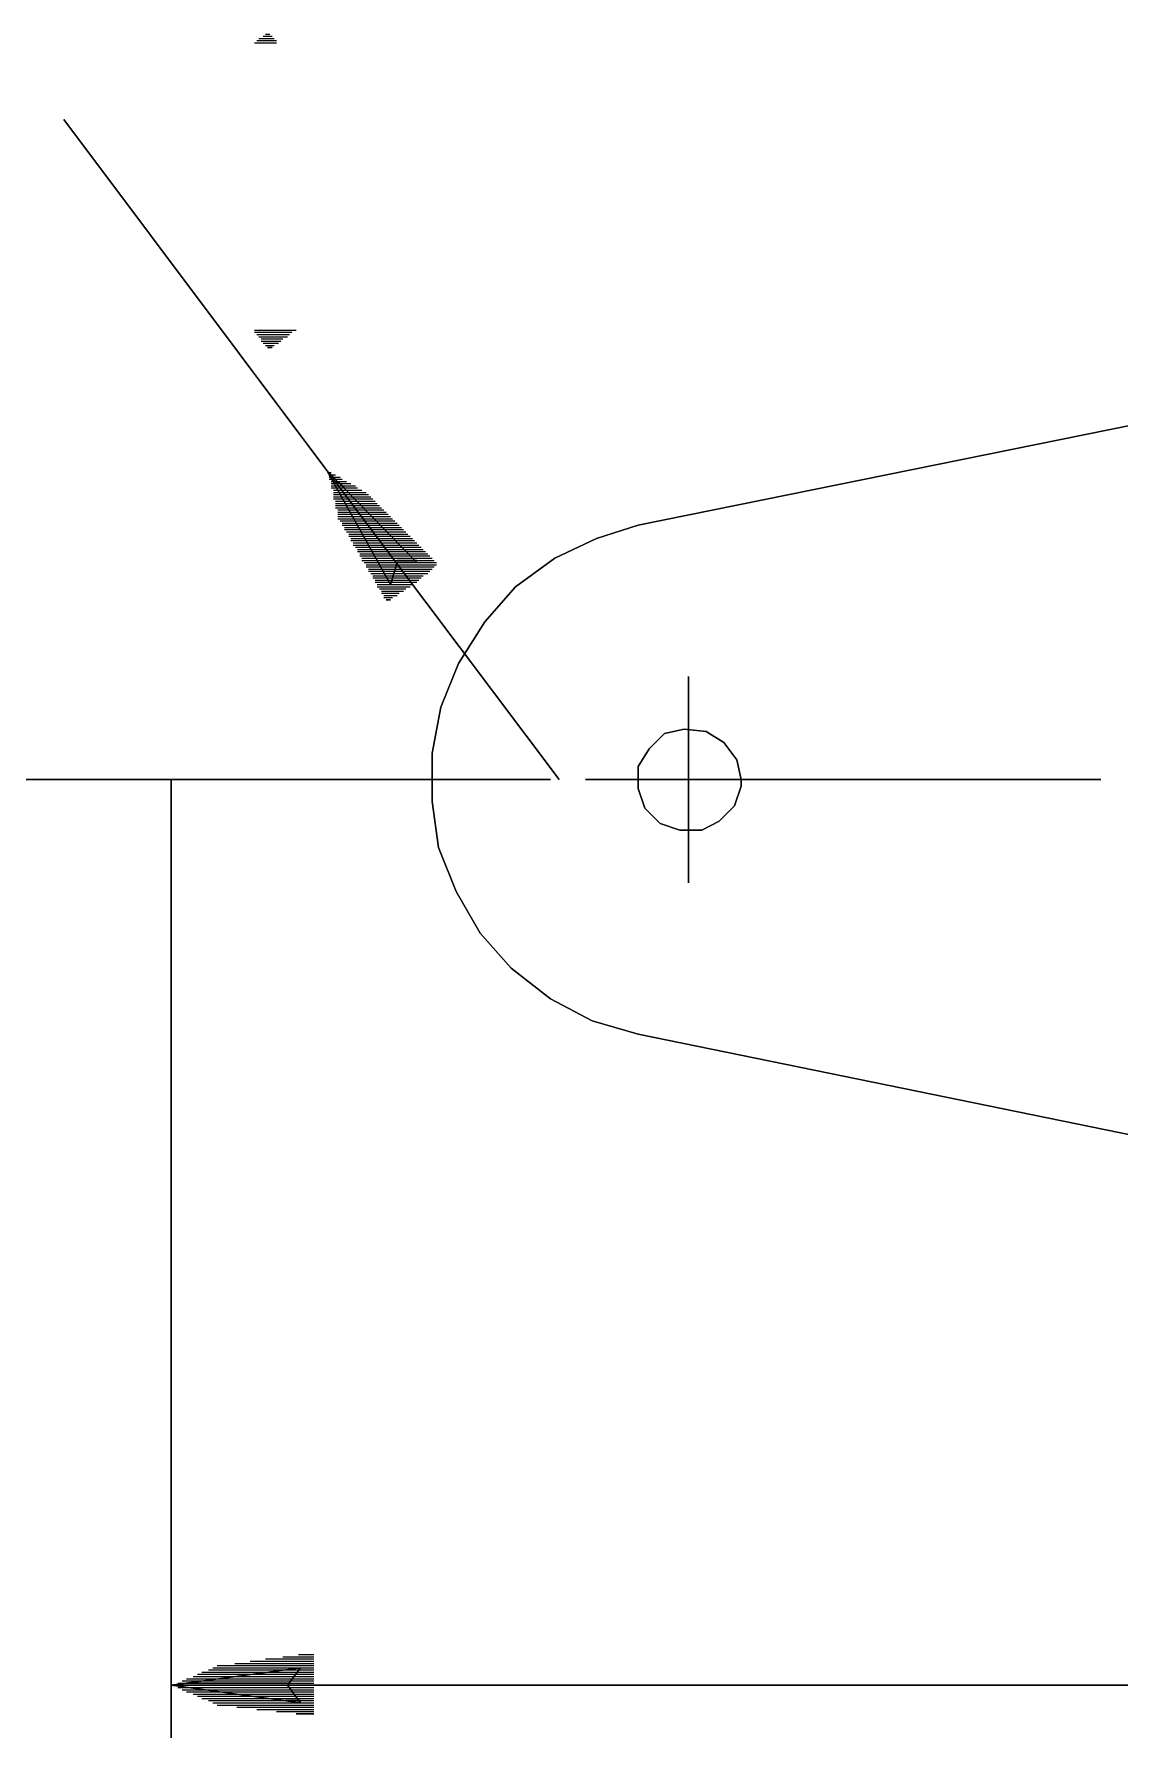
# Model space of a CAD drawing. Extents: x 1 to 210, y 1 to 298.
# Drawn here: x 41.3 to 83.2, y 194.6 to 260.3 of the extents above; entities that cross this region are included whole.
import ezdxf

# ---------------------------------------------------------------- set-up
doc = ezdxf.new("R2010")
doc.units = 0

msp = doc.modelspace()

# ---------------------------------------------------------------- linework, layer by layer
at = {"layer": 'P00017'}
msp.add_lwpolyline([(112.60666, 211.920662), (64.600665, 221.741994), (112.60666, 211.920662)], dxfattribs=at)
at = {"layer": 'P00022'}
msp.add_lwpolyline([(68.579998, 231.563326), (68.410666, 232.325327), (68.579998, 231.563326)], dxfattribs=at)
at = {"layer": 'P00023'}
msp.add_lwpolyline([(68.410666, 232.325327), (67.902665, 233.00266), (68.410666, 232.325327)], dxfattribs=at)
at = {"layer": 'P00024'}
msp.add_lwpolyline([(67.902665, 233.00266), (67.225332, 233.425992), (67.902665, 233.00266)], dxfattribs=at)
at = {"layer": 'P00025'}
msp.add_lwpolyline([(67.225332, 233.425992), (66.378663, 233.510661), (67.225332, 233.425992)], dxfattribs=at)
at = {"layer": 'P00026'}
msp.add_lwpolyline([(66.378663, 233.510661), (65.616667, 233.341329), (66.378663, 233.510661)], dxfattribs=at)
at = {"layer": 'P00027'}
msp.add_lwpolyline([(65.616667, 233.341329), (65.023997, 232.748659), (65.616667, 233.341329)], dxfattribs=at)
at = {"layer": 'P00028'}
msp.add_lwpolyline([(65.023997, 232.748659), (64.600665, 232.071327), (65.023997, 232.748659)], dxfattribs=at)
at = {"layer": 'P00029'}
msp.add_lwpolyline([(64.600665, 232.071327), (64.600665, 231.224662), (64.600665, 232.071327)], dxfattribs=at)
at = {"layer": 'P00030'}
msp.add_lwpolyline([(64.600665, 231.224662), (64.854665, 230.462661), (64.600665, 231.224662)], dxfattribs=at)
at = {"layer": 'P00031'}
msp.add_lwpolyline([(64.854665, 230.462661), (65.447329, 229.869991), (64.854665, 230.462661)], dxfattribs=at)
at = {"layer": 'P00032'}
msp.add_lwpolyline([(65.447329, 229.869991), (66.209331, 229.615996), (65.447329, 229.869991)], dxfattribs=at)
at = {"layer": 'P00033'}
msp.add_lwpolyline([(66.209331, 229.615996), (67.056001, 229.615996), (66.209331, 229.615996)], dxfattribs=at)
at = {"layer": 'P00034'}
msp.add_lwpolyline([(67.056001, 229.615996), (67.733333, 229.95466), (67.056001, 229.615996)], dxfattribs=at)
at = {"layer": 'P00035'}
msp.add_lwpolyline([(67.733333, 229.95466), (68.325997, 230.547329), (67.733333, 229.95466)], dxfattribs=at)
at = {"layer": 'P00036'}
msp.add_lwpolyline([(68.325997, 230.547329), (68.579998, 231.309325), (68.325997, 230.547329)], dxfattribs=at)
at = {"layer": 'P00037'}
msp.add_lwpolyline([(68.579998, 231.309325), (68.579998, 231.563326), (68.579998, 231.309325)], dxfattribs=at)
at = {"layer": 'P00054'}
msp.add_lwpolyline([(64.600665, 241.384658), (112.60666, 251.121327), (64.600665, 241.384658)], dxfattribs=at)
at = {"layer": 'P00059'}
msp.add_lwpolyline([(64.600665, 221.741994), (62.822667, 222.249995), (64.600665, 221.741994)], dxfattribs=at)
at = {"layer": 'P00060'}
msp.add_lwpolyline([(62.822667, 222.249995), (61.213996, 223.096659), (62.822667, 222.249995)], dxfattribs=at)
at = {"layer": 'P00061'}
msp.add_lwpolyline([(61.213996, 223.096659), (59.689999, 224.281993), (61.213996, 223.096659)], dxfattribs=at)
at = {"layer": 'P00062'}
msp.add_lwpolyline([(59.689999, 224.281993), (58.504665, 225.636658), (59.689999, 224.281993)], dxfattribs=at)
at = {"layer": 'P00063'}
msp.add_lwpolyline([(58.504665, 225.636658), (57.573332, 227.245329), (58.504665, 225.636658)], dxfattribs=at)
at = {"layer": 'P00064'}
msp.add_lwpolyline([(57.573332, 227.245329), (56.896, 228.938658), (57.573332, 227.245329)], dxfattribs=at)
at = {"layer": 'P00065'}
msp.add_lwpolyline([(56.896, 228.938658), (56.641999, 230.716661), (56.896, 228.938658)], dxfattribs=at)
at = {"layer": 'P00066'}
msp.add_lwpolyline([(56.641999, 230.716661), (56.641999, 232.579328), (56.641999, 230.716661)], dxfattribs=at)
at = {"layer": 'P00067'}
msp.add_lwpolyline([(56.641999, 232.579328), (56.980663, 234.357325), (56.641999, 232.579328)], dxfattribs=at)
at = {"layer": 'P00068'}
msp.add_lwpolyline([(56.980663, 234.357325), (57.658001, 236.05066), (56.980663, 234.357325)], dxfattribs=at)
at = {"layer": 'P00069'}
msp.add_lwpolyline([(57.658001, 236.05066), (58.673997, 237.659325), (57.658001, 236.05066)], dxfattribs=at)
at = {"layer": 'P00070'}
msp.add_lwpolyline([(58.673997, 237.659325), (59.859331, 239.013996), (58.673997, 237.659325)], dxfattribs=at)
at = {"layer": 'P00071'}
msp.add_lwpolyline([(59.859331, 239.013996), (61.383333, 240.114661), (59.859331, 239.013996)], dxfattribs=at)
at = {"layer": 'P00072'}
msp.add_lwpolyline([(61.383333, 240.114661), (62.991999, 240.876662), (61.383333, 240.114661)], dxfattribs=at)
at = {"layer": 'P00073'}
msp.add_lwpolyline([(62.991999, 240.876662), (64.600665, 241.384658), (62.991999, 240.876662)], dxfattribs=at)
at = {"layer": 'P00078'}
msp.add_lwpolyline([(62.568667, 231.563326), (66.548, 231.563326), (62.568667, 231.563326)], dxfattribs=at)
at = {"layer": 'P00079'}
msp.add_lwpolyline([(70.527333, 231.563326), (66.548, 231.563326), (70.527333, 231.563326)], dxfattribs=at)
at = {"layer": 'P00080'}
msp.add_lwpolyline([(66.548, 227.583993), (66.548, 231.563326), (66.548, 227.583993)], dxfattribs=at)
at = {"layer": 'P00081'}
msp.add_lwpolyline([(66.548, 235.542659), (66.548, 231.563326), (66.548, 235.542659)], dxfattribs=at)
at = {"layer": 'P00091'}
msp.add_lwpolyline([(44.534666, 231.563326), (61.213996, 231.563326), (44.534666, 231.563326)], dxfattribs=at)
at = {"layer": 'P00092'}
msp.add_lwpolyline([(62.737999, 231.563326), (64.261996, 231.563326), (62.737999, 231.563326)], dxfattribs=at)
at = {"layer": 'P00093'}
msp.add_lwpolyline([(65.785998, 231.563326), (82.465331, 231.563326), (65.785998, 231.563326)], dxfattribs=at)
at = {"layer": 'P00104'}
msp.add_lwpolyline([(34.543999, 231.563326), (46.566667, 231.563326), (34.543999, 231.563326)], dxfattribs=at)
at = {"layer": 'P00106'}
msp.add_lwpolyline([(46.566667, 231.563326), (46.566667, 194.563996), (46.566667, 231.563326)], dxfattribs=at)
at = {"layer": 'P00108'}
msp.add_lwpolyline([(52.577998, 243.501325), (42.417999, 257.047994), (52.577998, 243.501325)], dxfattribs=at)
at = {"layer": 'P00668'}
msp.add_lwpolyline([(51.477333, 197.781328), (52.069997, 197.781328)], dxfattribs=at)
at = {"layer": 'P00669'}
msp.add_lwpolyline([(50.884663, 197.696665), (52.069997, 197.696665)], dxfattribs=at)
at = {"layer": 'P00670'}
msp.add_lwpolyline([(50.207331, 197.611991), (52.069997, 197.611991)], dxfattribs=at)
at = {"layer": 'P00671'}
msp.add_lwpolyline([(49.614666, 197.527327), (52.069997, 197.527327)], dxfattribs=at)
at = {"layer": 'P00672'}
msp.add_lwpolyline([(49.021997, 197.442664), (52.069997, 197.442664)], dxfattribs=at)
at = {"layer": 'P00673'}
msp.add_lwpolyline([(48.344664, 197.35799), (52.069997, 197.35799)], dxfattribs=at)
at = {"layer": 'P00674'}
msp.add_lwpolyline([(48.175332, 197.273327), (52.069997, 197.273327)], dxfattribs=at)
at = {"layer": 'P00675'}
msp.add_lwpolyline([(48.006001, 197.188664), (52.069997, 197.188664)], dxfattribs=at)
at = {"layer": 'P00676'}
msp.add_lwpolyline([(47.752, 197.10399), (52.069997, 197.10399)], dxfattribs=at)
at = {"layer": 'P00677'}
msp.add_lwpolyline([(47.582663, 197.019326), (52.069997, 197.019326)], dxfattribs=at)
at = {"layer": 'P00678'}
msp.add_lwpolyline([(47.413331, 196.934663), (52.069997, 196.934663)], dxfattribs=at)
at = {"layer": 'P00679'}
msp.add_lwpolyline([(47.159331, 196.849989), (52.069997, 196.849989)], dxfattribs=at)
at = {"layer": 'P00680'}
msp.add_lwpolyline([(46.989999, 196.765326), (52.069997, 196.765326)], dxfattribs=at)
at = {"layer": 'P00681'}
msp.add_lwpolyline([(46.820667, 196.680663), (52.069997, 196.680663)], dxfattribs=at)
at = {"layer": 'P00682'}
msp.add_lwpolyline([(46.566667, 196.596), (52.069997, 196.596)], dxfattribs=at)
at = {"layer": 'P00683'}
msp.add_lwpolyline([(46.820667, 196.511326), (52.069997, 196.511326)], dxfattribs=at)
at = {"layer": 'P00684'}
msp.add_lwpolyline([(46.989999, 196.426662), (52.069997, 196.426662)], dxfattribs=at)
at = {"layer": 'P00685'}
msp.add_lwpolyline([(47.159331, 196.341999), (52.069997, 196.341999)], dxfattribs=at)
at = {"layer": 'P00686'}
msp.add_lwpolyline([(47.413331, 196.257325), (52.069997, 196.257325)], dxfattribs=at)
at = {"layer": 'P00687'}
msp.add_lwpolyline([(47.582663, 196.172662), (52.069997, 196.172662)], dxfattribs=at)
at = {"layer": 'P00688'}
msp.add_lwpolyline([(47.752, 196.087999), (52.069997, 196.087999)], dxfattribs=at)
at = {"layer": 'P00689'}
msp.add_lwpolyline([(48.006001, 196.003325), (52.069997, 196.003325)], dxfattribs=at)
at = {"layer": 'P00690'}
msp.add_lwpolyline([(48.175332, 195.918661), (52.069997, 195.918661)], dxfattribs=at)
at = {"layer": 'P00691'}
msp.add_lwpolyline([(48.344664, 195.833998), (52.069997, 195.833998)], dxfattribs=at)
at = {"layer": 'P00692'}
msp.add_lwpolyline([(49.106666, 195.749324), (52.069997, 195.749324)], dxfattribs=at)
at = {"layer": 'P00693'}
msp.add_lwpolyline([(49.868667, 195.664661), (52.069997, 195.664661)], dxfattribs=at)
at = {"layer": 'P00694'}
msp.add_lwpolyline([(50.630668, 195.579998), (52.069997, 195.579998)], dxfattribs=at)
at = {"layer": 'P00695'}
msp.add_lwpolyline([(51.392664, 195.495324), (52.069997, 195.495324), (51.392664, 195.495324)], dxfattribs=at)
at = {"layer": 'P00696'}
msp.add_lwpolyline([(46.566667, 196.596), (51.562001, 197.273327), (46.566667, 196.596)], dxfattribs=at)
at = {"layer": 'P00697'}
msp.add_lwpolyline([(51.562001, 197.273327), (51.054, 196.596), (51.562001, 197.273327)], dxfattribs=at)
at = {"layer": 'P00698'}
msp.add_lwpolyline([(51.054, 196.596), (51.562001, 195.918661), (51.054, 196.596)], dxfattribs=at)
at = {"layer": 'P00699'}
msp.add_lwpolyline([(51.562001, 195.918661), (46.566667, 196.596), (51.562001, 195.918661)], dxfattribs=at)
at = {"layer": 'P00700'}
msp.add_lwpolyline([(50.969332, 197.188664), (51.562001, 197.188664)], dxfattribs=at)
at = {"layer": 'P00701'}
msp.add_lwpolyline([(50.376668, 197.10399), (51.477333, 197.10399)], dxfattribs=at)
at = {"layer": 'P00702'}
msp.add_lwpolyline([(49.69933, 197.019326), (51.392664, 197.019326)], dxfattribs=at)
at = {"layer": 'P00703'}
msp.add_lwpolyline([(49.106666, 196.934663), (51.308001, 196.934663)], dxfattribs=at)
at = {"layer": 'P00704'}
msp.add_lwpolyline([(48.514002, 196.849989), (51.308001, 196.849989)], dxfattribs=at)
at = {"layer": 'P00705'}
msp.add_lwpolyline([(47.836663, 196.765326), (51.223332, 196.765326)], dxfattribs=at)
at = {"layer": 'P00706'}
msp.add_lwpolyline([(47.243999, 196.680663), (51.138664, 196.680663), (47.243999, 196.680663)], dxfattribs=at)
at = {"layer": 'P00707'}
msp.add_lwpolyline([(46.566667, 196.596), (51.054, 196.596)], dxfattribs=at)
at = {"layer": 'P00708'}
msp.add_lwpolyline([(47.243999, 196.511326), (51.138664, 196.511326)], dxfattribs=at)
at = {"layer": 'P00709'}
msp.add_lwpolyline([(47.836663, 196.426662), (51.223332, 196.426662)], dxfattribs=at)
at = {"layer": 'P00710'}
msp.add_lwpolyline([(48.514002, 196.341999), (51.308001, 196.341999)], dxfattribs=at)
at = {"layer": 'P00711'}
msp.add_lwpolyline([(49.106666, 196.257325), (51.308001, 196.257325)], dxfattribs=at)
at = {"layer": 'P00712'}
msp.add_lwpolyline([(49.69933, 196.172662), (51.392664, 196.172662)], dxfattribs=at)
at = {"layer": 'P00713'}
msp.add_lwpolyline([(50.376668, 196.087999), (51.477333, 196.087999)], dxfattribs=at)
at = {"layer": 'P00714'}
msp.add_lwpolyline([(50.969332, 196.003325), (51.562001, 196.003325), (50.969332, 196.003325)], dxfattribs=at)
at = {"layer": 'P00762'}
msp.add_lwpolyline([(46.566667, 196.596), (186.60532, 196.596), (46.566667, 196.596)], dxfattribs=at)
at = {"layer": 'P00763'}
msp.add_lwpolyline([(52.662666, 243.416661), (52.747335, 243.416661)], dxfattribs=at)
at = {"layer": 'P00764'}
msp.add_lwpolyline([(52.662666, 243.331993), (52.916667, 243.331993)], dxfattribs=at)
at = {"layer": 'P00765'}
msp.add_lwpolyline([(52.662666, 243.247329), (53.085998, 243.247329)], dxfattribs=at)
at = {"layer": 'P00766'}
msp.add_lwpolyline([(52.662666, 243.162661), (53.170667, 243.162661)], dxfattribs=at)
at = {"layer": 'P00767'}
msp.add_lwpolyline([(52.747335, 243.077992), (53.339999, 243.077992)], dxfattribs=at)
at = {"layer": 'P00768'}
msp.add_lwpolyline([(52.747335, 242.993329), (53.509331, 242.993329)], dxfattribs=at)
at = {"layer": 'P00769'}
msp.add_lwpolyline([(52.747335, 242.90866), (53.678668, 242.90866)], dxfattribs=at)
at = {"layer": 'P00770'}
msp.add_lwpolyline([(52.747335, 242.823992), (53.763331, 242.823992)], dxfattribs=at)
at = {"layer": 'P00771'}
msp.add_lwpolyline([(52.831998, 242.739329), (53.932663, 242.739329)], dxfattribs=at)
at = {"layer": 'P00772'}
msp.add_lwpolyline([(52.831998, 242.65466), (54.102, 242.65466)], dxfattribs=at)
at = {"layer": 'P00773'}
msp.add_lwpolyline([(52.831998, 242.569991), (54.186663, 242.569991)], dxfattribs=at)
at = {"layer": 'P00774'}
msp.add_lwpolyline([(52.831998, 242.485328), (54.271332, 242.485328)], dxfattribs=at)
at = {"layer": 'P00775'}
msp.add_lwpolyline([(52.831998, 242.40066), (54.356001, 242.40066)], dxfattribs=at)
at = {"layer": 'P00776'}
msp.add_lwpolyline([(52.916667, 242.315991), (54.440664, 242.315991)], dxfattribs=at)
at = {"layer": 'P00777'}
msp.add_lwpolyline([(52.916667, 242.231328), (54.525332, 242.231328)], dxfattribs=at)
at = {"layer": 'P00778'}
msp.add_lwpolyline([(52.916667, 242.146659), (54.610001, 242.146659)], dxfattribs=at)
at = {"layer": 'P00779'}
msp.add_lwpolyline([(52.916667, 242.061996), (54.694664, 242.061996)], dxfattribs=at)
at = {"layer": 'P00780'}
msp.add_lwpolyline([(53.00133, 241.977327), (54.779333, 241.977327)], dxfattribs=at)
at = {"layer": 'P00781'}
msp.add_lwpolyline([(53.00133, 241.892659), (54.863996, 241.892659)], dxfattribs=at)
at = {"layer": 'P00782'}
msp.add_lwpolyline([(53.00133, 241.807995), (54.948665, 241.807995)], dxfattribs=at)
at = {"layer": 'P00783'}
msp.add_lwpolyline([(53.00133, 241.723327), (55.033333, 241.723327)], dxfattribs=at)
at = {"layer": 'P00784'}
msp.add_lwpolyline([(53.00133, 241.638658), (55.117997, 241.638658)], dxfattribs=at)
at = {"layer": 'P00785'}
msp.add_lwpolyline([(53.085998, 241.553995), (55.202665, 241.553995)], dxfattribs=at)
at = {"layer": 'P00786'}
msp.add_lwpolyline([(53.170667, 241.469326), (55.287334, 241.469326)], dxfattribs=at)
at = {"layer": 'P00787'}
msp.add_lwpolyline([(53.170667, 241.384658), (55.371997, 241.384658)], dxfattribs=at)
at = {"layer": 'P00788'}
msp.add_lwpolyline([(53.25533, 241.299995), (55.456666, 241.299995)], dxfattribs=at)
at = {"layer": 'P00789'}
msp.add_lwpolyline([(53.25533, 241.215326), (55.541334, 241.215326)], dxfattribs=at)
at = {"layer": 'P00790'}
msp.add_lwpolyline([(53.339999, 241.130663), (55.625997, 241.130663)], dxfattribs=at)
at = {"layer": 'P00791'}
msp.add_lwpolyline([(53.424668, 241.045994), (55.710666, 241.045994)], dxfattribs=at)
at = {"layer": 'P00792'}
msp.add_lwpolyline([(53.424668, 240.961326), (55.795335, 240.961326)], dxfattribs=at)
at = {"layer": 'P00793'}
msp.add_lwpolyline([(53.509331, 240.876662), (55.879998, 240.876662)], dxfattribs=at)
at = {"layer": 'P00794'}
msp.add_lwpolyline([(53.509331, 240.791994), (55.964666, 240.791994)], dxfattribs=at)
at = {"layer": 'P00795'}
msp.add_lwpolyline([(53.593999, 240.707325), (56.04933, 240.707325)], dxfattribs=at)
at = {"layer": 'P00796'}
msp.add_lwpolyline([(53.593999, 240.622662), (56.133998, 240.622662)], dxfattribs=at)
at = {"layer": 'P00797'}
msp.add_lwpolyline([(53.678668, 240.537993), (56.218667, 240.537993)], dxfattribs=at)
at = {"layer": 'P00798'}
msp.add_lwpolyline([(53.763331, 240.453325), (56.30333, 240.453325)], dxfattribs=at)
at = {"layer": 'P00799'}
msp.add_lwpolyline([(53.763331, 240.368661), (56.387999, 240.368661)], dxfattribs=at)
at = {"layer": 'P00800'}
msp.add_lwpolyline([(53.848, 240.283993), (56.472667, 240.283993)], dxfattribs=at)
at = {"layer": 'P00801'}
msp.add_lwpolyline([(53.848, 240.199324), (56.557331, 240.199324)], dxfattribs=at)
at = {"layer": 'P00802'}
msp.add_lwpolyline([(53.932663, 240.114661), (56.641999, 240.114661)], dxfattribs=at)
at = {"layer": 'P00803'}
msp.add_lwpolyline([(53.932663, 240.029992), (56.726668, 240.029992)], dxfattribs=at)
at = {"layer": 'P00804'}
msp.add_lwpolyline([(54.017332, 239.945329), (56.811331, 239.945329)], dxfattribs=at)
at = {"layer": 'P00805'}
msp.add_lwpolyline([(54.102, 239.860661), (56.811331, 239.860661)], dxfattribs=at)
at = {"layer": 'P00806'}
msp.add_lwpolyline([(54.102, 239.775992), (56.726668, 239.775992)], dxfattribs=at)
at = {"layer": 'P00807'}
msp.add_lwpolyline([(54.186663, 239.691329), (56.641999, 239.691329)], dxfattribs=at)
at = {"layer": 'P00808'}
msp.add_lwpolyline([(54.186663, 239.60666), (56.557331, 239.60666)], dxfattribs=at)
at = {"layer": 'P00809'}
msp.add_lwpolyline([(54.271332, 239.521992), (56.472667, 239.521992)], dxfattribs=at)
at = {"layer": 'P00810'}
msp.add_lwpolyline([(54.356001, 239.437328), (56.30333, 239.437328)], dxfattribs=at)
at = {"layer": 'P00811'}
msp.add_lwpolyline([(54.356001, 239.35266), (56.218667, 239.35266)], dxfattribs=at)
at = {"layer": 'P00812'}
msp.add_lwpolyline([(54.440664, 239.267991), (56.133998, 239.267991)], dxfattribs=at)
at = {"layer": 'P00813'}
msp.add_lwpolyline([(54.440664, 239.183328), (56.04933, 239.183328)], dxfattribs=at)
at = {"layer": 'P00814'}
msp.add_lwpolyline([(54.525332, 239.098659), (55.879998, 239.098659)], dxfattribs=at)
at = {"layer": 'P00815'}
msp.add_lwpolyline([(54.525332, 239.013996), (55.795335, 239.013996)], dxfattribs=at)
at = {"layer": 'P00816'}
msp.add_lwpolyline([(54.610001, 238.929328), (55.625997, 238.929328)], dxfattribs=at)
at = {"layer": 'P00817'}
msp.add_lwpolyline([(54.694664, 238.844659), (55.541334, 238.844659)], dxfattribs=at)
at = {"layer": 'P00818'}
msp.add_lwpolyline([(54.694664, 238.759996), (55.371997, 238.759996)], dxfattribs=at)
at = {"layer": 'P00819'}
msp.add_lwpolyline([(54.779333, 238.675327), (55.287334, 238.675327)], dxfattribs=at)
at = {"layer": 'P00820'}
msp.add_lwpolyline([(54.779333, 238.590658), (55.117997, 238.590658)], dxfattribs=at)
at = {"layer": 'P00821'}
msp.add_lwpolyline([(54.863996, 238.505995), (55.033333, 238.505995), (54.863996, 238.505995)], dxfattribs=at)
at = {"layer": 'P00822'}
msp.add_lwpolyline([(52.577998, 243.501325), (56.04933, 239.945329), (52.577998, 243.501325)], dxfattribs=at)
at = {"layer": 'P00823'}
msp.add_lwpolyline([(56.04933, 239.945329), (55.287334, 239.945329), (56.04933, 239.945329)], dxfattribs=at)
at = {"layer": 'P00824'}
msp.add_lwpolyline([(55.287334, 239.945329), (55.033333, 239.098659), (55.287334, 239.945329)], dxfattribs=at)
at = {"layer": 'P00825'}
msp.add_lwpolyline([(55.033333, 239.098659), (52.577998, 243.501325), (55.033333, 239.098659)], dxfattribs=at)
at = {"layer": 'P00826'}
msp.add_lwpolyline([(52.916667, 243.077992), (53.00133, 243.077992), (53.085998, 242.993329), (53.170667, 242.90866), (53.25533, 242.823992)], dxfattribs=at)
at = {"layer": 'P00827'}
msp.add_lwpolyline([(53.170667, 242.739329), (53.339999, 242.739329)], dxfattribs=at)
at = {"layer": 'P00828'}
msp.add_lwpolyline([(53.25533, 242.65466), (53.424668, 242.65466)], dxfattribs=at)
at = {"layer": 'P00829'}
msp.add_lwpolyline([(53.339999, 242.569991), (53.509331, 242.569991)], dxfattribs=at)
at = {"layer": 'P00830'}
msp.add_lwpolyline([(53.424668, 242.485328), (53.593999, 242.485328)], dxfattribs=at)
at = {"layer": 'P00831'}
msp.add_lwpolyline([(53.424668, 242.40066), (53.678668, 242.40066)], dxfattribs=at)
at = {"layer": 'P00832'}
msp.add_lwpolyline([(53.509331, 242.315991), (53.763331, 242.315991)], dxfattribs=at)
at = {"layer": 'P00833'}
msp.add_lwpolyline([(53.593999, 242.231328), (53.848, 242.231328)], dxfattribs=at)
at = {"layer": 'P00834'}
msp.add_lwpolyline([(53.678668, 242.146659), (53.932663, 242.146659)], dxfattribs=at)
at = {"layer": 'P00835'}
msp.add_lwpolyline([(53.678668, 242.061996), (54.017332, 242.061996)], dxfattribs=at)
at = {"layer": 'P00836'}
msp.add_lwpolyline([(53.763331, 241.977327), (54.102, 241.977327)], dxfattribs=at)
at = {"layer": 'P00837'}
msp.add_lwpolyline([(53.848, 241.892659), (54.186663, 241.892659)], dxfattribs=at)
at = {"layer": 'P00838'}
msp.add_lwpolyline([(53.932663, 241.807995), (54.271332, 241.807995)], dxfattribs=at)
at = {"layer": 'P00839'}
msp.add_lwpolyline([(53.932663, 241.723327), (54.356001, 241.723327)], dxfattribs=at)
at = {"layer": 'P00840'}
msp.add_lwpolyline([(54.017332, 241.638658), (54.440664, 241.638658)], dxfattribs=at)
at = {"layer": 'P00841'}
msp.add_lwpolyline([(54.102, 241.553995), (54.525332, 241.553995)], dxfattribs=at)
at = {"layer": 'P00842'}
msp.add_lwpolyline([(54.186663, 241.469326), (54.610001, 241.469326)], dxfattribs=at)
at = {"layer": 'P00843'}
msp.add_lwpolyline([(54.271332, 241.384658), (54.694664, 241.384658)], dxfattribs=at)
at = {"layer": 'P00844'}
msp.add_lwpolyline([(54.271332, 241.299995), (54.779333, 241.299995)], dxfattribs=at)
at = {"layer": 'P00845'}
msp.add_lwpolyline([(54.356001, 241.215326), (54.863996, 241.215326)], dxfattribs=at)
at = {"layer": 'P00846'}
msp.add_lwpolyline([(54.440664, 241.130663), (54.948665, 241.130663)], dxfattribs=at)
at = {"layer": 'P00847'}
msp.add_lwpolyline([(54.525332, 241.045994), (55.033333, 241.045994)], dxfattribs=at)
at = {"layer": 'P00848'}
msp.add_lwpolyline([(54.525332, 240.961326), (55.117997, 240.961326)], dxfattribs=at)
at = {"layer": 'P00849'}
msp.add_lwpolyline([(54.610001, 240.876662), (55.202665, 240.876662)], dxfattribs=at)
at = {"layer": 'P00850'}
msp.add_lwpolyline([(54.694664, 240.791994), (55.287334, 240.791994)], dxfattribs=at)
at = {"layer": 'P00851'}
msp.add_lwpolyline([(54.779333, 240.707325), (55.371997, 240.707325)], dxfattribs=at)
at = {"layer": 'P00852'}
msp.add_lwpolyline([(54.779333, 240.622662), (55.456666, 240.622662)], dxfattribs=at)
at = {"layer": 'P00853'}
msp.add_lwpolyline([(54.863996, 240.537993), (55.541334, 240.537993)], dxfattribs=at)
at = {"layer": 'P00854'}
msp.add_lwpolyline([(54.948665, 240.453325), (55.625997, 240.453325)], dxfattribs=at)
at = {"layer": 'P00855'}
msp.add_lwpolyline([(55.033333, 240.368661), (55.710666, 240.368661)], dxfattribs=at)
at = {"layer": 'P00856'}
msp.add_lwpolyline([(55.033333, 240.283993), (55.795335, 240.283993)], dxfattribs=at)
at = {"layer": 'P00857'}
msp.add_lwpolyline([(55.117997, 240.199324), (55.879998, 240.199324)], dxfattribs=at)
at = {"layer": 'P00858'}
msp.add_lwpolyline([(55.202665, 240.114661), (55.964666, 240.114661)], dxfattribs=at)
at = {"layer": 'P00859'}
msp.add_lwpolyline([(55.287334, 240.029992), (56.04933, 240.029992), (55.287334, 240.029992)], dxfattribs=at)
at = {"layer": 'P00860'}
msp.add_lwpolyline([(52.747335, 243.247329), (52.831998, 243.247329), (52.916667, 243.162661)], dxfattribs=at)
at = {"layer": 'P00861'}
msp.add_lwpolyline([(52.831998, 243.077992), (52.916667, 243.077992), (53.00133, 242.993329)], dxfattribs=at)
at = {"layer": 'P00862'}
msp.add_lwpolyline([(52.916667, 242.90866), (53.085998, 242.90866)], dxfattribs=at)
at = {"layer": 'P00863'}
msp.add_lwpolyline([(53.00133, 242.823992), (53.170667, 242.823992)], dxfattribs=at)
at = {"layer": 'P00864'}
msp.add_lwpolyline([(53.085998, 242.739329), (53.170667, 242.739329)], dxfattribs=at)
at = {"layer": 'P00865'}
msp.add_lwpolyline([(53.085998, 242.65466), (53.25533, 242.65466)], dxfattribs=at)
at = {"layer": 'P00866'}
msp.add_lwpolyline([(53.170667, 242.569991), (53.339999, 242.569991)], dxfattribs=at)
at = {"layer": 'P00867'}
msp.add_lwpolyline([(53.170667, 242.485328), (53.424668, 242.485328)], dxfattribs=at)
at = {"layer": 'P00868'}
msp.add_lwpolyline([(53.25533, 242.40066), (53.424668, 242.40066)], dxfattribs=at)
at = {"layer": 'P00869'}
msp.add_lwpolyline([(53.25533, 242.315991), (53.509331, 242.315991)], dxfattribs=at)
at = {"layer": 'P00870'}
msp.add_lwpolyline([(53.339999, 242.231328), (53.593999, 242.231328)], dxfattribs=at)
at = {"layer": 'P00871'}
msp.add_lwpolyline([(53.339999, 242.146659), (53.678668, 242.146659)], dxfattribs=at)
at = {"layer": 'P00872'}
msp.add_lwpolyline([(53.424668, 242.061996), (53.678668, 242.061996)], dxfattribs=at)
at = {"layer": 'P00873'}
msp.add_lwpolyline([(53.509331, 241.977327), (53.763331, 241.977327)], dxfattribs=at)
at = {"layer": 'P00874'}
msp.add_lwpolyline([(53.509331, 241.892659), (53.848, 241.892659)], dxfattribs=at)
at = {"layer": 'P00875'}
msp.add_lwpolyline([(53.593999, 241.807995), (53.932663, 241.807995)], dxfattribs=at)
at = {"layer": 'P00876'}
msp.add_lwpolyline([(53.593999, 241.723327), (53.932663, 241.723327)], dxfattribs=at)
at = {"layer": 'P00877'}
msp.add_lwpolyline([(53.678668, 241.638658), (54.017332, 241.638658)], dxfattribs=at)
at = {"layer": 'P00878'}
msp.add_lwpolyline([(53.678668, 241.553995), (54.102, 241.553995)], dxfattribs=at)
at = {"layer": 'P00879'}
msp.add_lwpolyline([(53.763331, 241.469326), (54.186663, 241.469326)], dxfattribs=at)
at = {"layer": 'P00880'}
msp.add_lwpolyline([(53.763331, 241.384658), (54.271332, 241.384658)], dxfattribs=at)
at = {"layer": 'P00881'}
msp.add_lwpolyline([(53.848, 241.299995), (54.271332, 241.299995)], dxfattribs=at)
at = {"layer": 'P00882'}
msp.add_lwpolyline([(53.932663, 241.215326), (54.356001, 241.215326)], dxfattribs=at)
at = {"layer": 'P00883'}
msp.add_lwpolyline([(53.932663, 241.130663), (54.440664, 241.130663)], dxfattribs=at)
at = {"layer": 'P00884'}
msp.add_lwpolyline([(54.017332, 241.045994), (54.525332, 241.045994)], dxfattribs=at)
at = {"layer": 'P00885'}
msp.add_lwpolyline([(54.017332, 240.961326), (54.525332, 240.961326)], dxfattribs=at)
at = {"layer": 'P00886'}
msp.add_lwpolyline([(54.102, 240.876662), (54.610001, 240.876662)], dxfattribs=at)
at = {"layer": 'P00887'}
msp.add_lwpolyline([(54.102, 240.791994), (54.694664, 240.791994)], dxfattribs=at)
at = {"layer": 'P00888'}
msp.add_lwpolyline([(54.186663, 240.707325), (54.779333, 240.707325)], dxfattribs=at)
at = {"layer": 'P00889'}
msp.add_lwpolyline([(54.186663, 240.622662), (54.779333, 240.622662)], dxfattribs=at)
at = {"layer": 'P00890'}
msp.add_lwpolyline([(54.271332, 240.537993), (54.863996, 240.537993)], dxfattribs=at)
at = {"layer": 'P00891'}
msp.add_lwpolyline([(54.356001, 240.453325), (54.948665, 240.453325)], dxfattribs=at)
at = {"layer": 'P00892'}
msp.add_lwpolyline([(54.356001, 240.368661), (55.033333, 240.368661)], dxfattribs=at)
at = {"layer": 'P00893'}
msp.add_lwpolyline([(54.440664, 240.283993), (55.033333, 240.283993)], dxfattribs=at)
at = {"layer": 'P00894'}
msp.add_lwpolyline([(54.440664, 240.199324), (55.117997, 240.199324)], dxfattribs=at)
at = {"layer": 'P00895'}
msp.add_lwpolyline([(54.525332, 240.114661), (55.202665, 240.114661)], dxfattribs=at)
at = {"layer": 'P00896'}
msp.add_lwpolyline([(54.525332, 240.029992), (55.287334, 240.029992)], dxfattribs=at)
at = {"layer": 'P00897'}
msp.add_lwpolyline([(54.610001, 239.945329), (55.287334, 239.945329)], dxfattribs=at)
at = {"layer": 'P00898'}
msp.add_lwpolyline([(54.610001, 239.860661), (55.287334, 239.860661)], dxfattribs=at)
at = {"layer": 'P00899'}
msp.add_lwpolyline([(54.694664, 239.775992), (55.287334, 239.775992)], dxfattribs=at)
at = {"layer": 'P00900'}
msp.add_lwpolyline([(54.779333, 239.691329), (55.287334, 239.691329)], dxfattribs=at)
at = {"layer": 'P00901'}
msp.add_lwpolyline([(54.779333, 239.60666), (55.202665, 239.60666)], dxfattribs=at)
at = {"layer": 'P00902'}
msp.add_lwpolyline([(54.863996, 239.521992), (55.202665, 239.521992)], dxfattribs=at)
at = {"layer": 'P00903'}
msp.add_lwpolyline([(54.863996, 239.437328), (55.202665, 239.437328)], dxfattribs=at)
at = {"layer": 'P00904'}
msp.add_lwpolyline([(54.948665, 239.35266), (55.117997, 239.35266)], dxfattribs=at)
at = {"layer": 'P00905'}
msp.add_lwpolyline([(54.948665, 239.267991), (55.117997, 239.267991)], dxfattribs=at)
at = {"layer": 'P00906'}
msp.add_lwpolyline([(55.033333, 239.183328), (55.117997, 239.183328), (55.033333, 239.183328)], dxfattribs=at)
at = {"layer": 'P00907'}
msp.add_lwpolyline([(61.552665, 231.563326), (52.577998, 243.501325), (61.552665, 231.563326)], dxfattribs=at)
at = {"layer": 'P00908'}
msp.add_lwpolyline([(50.207331, 260.349992), (50.376668, 260.349992)], dxfattribs=at)
at = {"layer": 'P00909'}
msp.add_lwpolyline([(50.122667, 260.265326), (50.461331, 260.265326)], dxfattribs=at)
at = {"layer": 'P00910'}
msp.add_lwpolyline([(49.95333, 260.18066), (50.546, 260.18066)], dxfattribs=at)
at = {"layer": 'P00911'}
msp.add_lwpolyline([(49.868667, 260.095994), (50.630668, 260.095994)], dxfattribs=at)
at = {"layer": 'P00912'}
msp.add_lwpolyline([(49.783998, 260.011326), (50.630668, 260.011326)], dxfattribs=at)
at = {"layer": 'P00913'}
msp.add_lwpolyline([(49.783998, 248.919991), (51.392664, 248.919991)], dxfattribs=at)
at = {"layer": 'P00914'}
msp.add_lwpolyline([(49.783998, 248.835328), (51.223332, 248.835328)], dxfattribs=at)
at = {"layer": 'P00915'}
msp.add_lwpolyline([(49.868667, 248.75066), (51.138664, 248.75066)], dxfattribs=at)
at = {"layer": 'P00916'}
msp.add_lwpolyline([(49.95333, 248.665991), (51.054, 248.665991)], dxfattribs=at)
at = {"layer": 'P00917'}
msp.add_lwpolyline([(50.037999, 248.581328), (50.884663, 248.581328)], dxfattribs=at)
at = {"layer": 'P00918'}
msp.add_lwpolyline([(50.037999, 248.496659), (50.8, 248.496659)], dxfattribs=at)
at = {"layer": 'P00919'}
msp.add_lwpolyline([(50.122667, 248.411996), (50.715331, 248.411996)], dxfattribs=at)
at = {"layer": 'P00920'}
msp.add_lwpolyline([(50.207331, 248.327327), (50.546, 248.327327)], dxfattribs=at)
at = {"layer": 'P00921'}
msp.add_lwpolyline([(50.291999, 248.242659), (50.461331, 248.242659), (50.291999, 248.242659)], dxfattribs=at)

doc.saveas('drawing.dxf')
